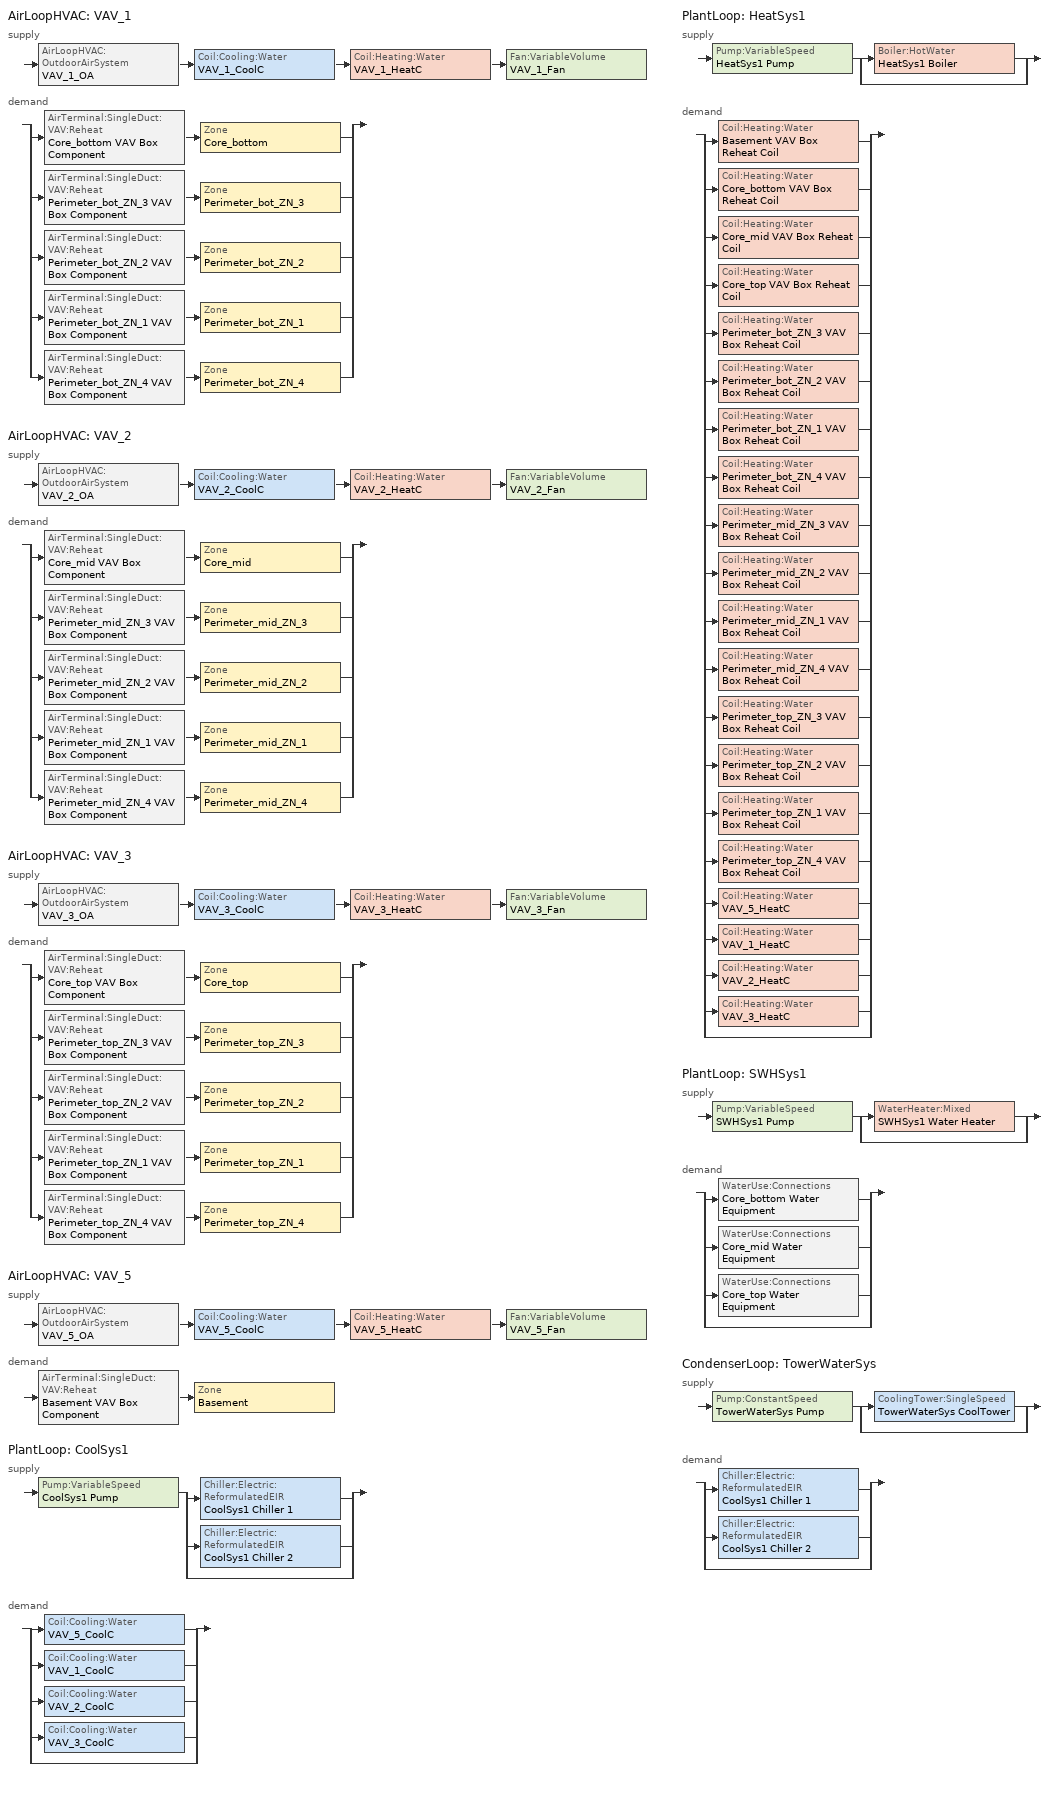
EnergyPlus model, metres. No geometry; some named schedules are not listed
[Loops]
AirLoopHVAC 'VAV_1'
 supply: AirLoopHVAC:OutdoorAirSystem 'VAV_1_OA' > Coil:Cooling:Water 'VAV_1_CoolC' > Coil:Heating:Water 'VAV_1_HeatC' > Fan:VariableVolume 'VAV_1_Fan'
 demand: split
  | AirTerminal:SingleDuct:VAV:Reheat 'Core_bottom VAV Box Component' > Zone 'Core_bottom'
  | AirTerminal:SingleDuct:VAV:Reheat 'Perimeter_bot_ZN_3 VAV Box Component' > Zone 'Perimeter_bot_ZN_3'
  | AirTerminal:SingleDuct:VAV:Reheat 'Perimeter_bot_ZN_2 VAV Box Component' > Zone 'Perimeter_bot_ZN_2'
  | AirTerminal:SingleDuct:VAV:Reheat 'Perimeter_bot_ZN_1 VAV Box Component' > Zone 'Perimeter_bot_ZN_1'
  | AirTerminal:SingleDuct:VAV:Reheat 'Perimeter_bot_ZN_4 VAV Box Component' > Zone 'Perimeter_bot_ZN_4'
AirLoopHVAC 'VAV_2'
 supply: AirLoopHVAC:OutdoorAirSystem 'VAV_2_OA' > Coil:Cooling:Water 'VAV_2_CoolC' > Coil:Heating:Water 'VAV_2_HeatC' > Fan:VariableVolume 'VAV_2_Fan'
 demand: split
  | AirTerminal:SingleDuct:VAV:Reheat 'Core_mid VAV Box Component' > Zone 'Core_mid'
  | AirTerminal:SingleDuct:VAV:Reheat 'Perimeter_mid_ZN_3 VAV Box Component' > Zone 'Perimeter_mid_ZN_3'
  | AirTerminal:SingleDuct:VAV:Reheat 'Perimeter_mid_ZN_2 VAV Box Component' > Zone 'Perimeter_mid_ZN_2'
  | AirTerminal:SingleDuct:VAV:Reheat 'Perimeter_mid_ZN_1 VAV Box Component' > Zone 'Perimeter_mid_ZN_1'
  | AirTerminal:SingleDuct:VAV:Reheat 'Perimeter_mid_ZN_4 VAV Box Component' > Zone 'Perimeter_mid_ZN_4'
AirLoopHVAC 'VAV_3'
 supply: AirLoopHVAC:OutdoorAirSystem 'VAV_3_OA' > Coil:Cooling:Water 'VAV_3_CoolC' > Coil:Heating:Water 'VAV_3_HeatC' > Fan:VariableVolume 'VAV_3_Fan'
 demand: split
  | AirTerminal:SingleDuct:VAV:Reheat 'Core_top VAV Box Component' > Zone 'Core_top'
  | AirTerminal:SingleDuct:VAV:Reheat 'Perimeter_top_ZN_3 VAV Box Component' > Zone 'Perimeter_top_ZN_3'
  | AirTerminal:SingleDuct:VAV:Reheat 'Perimeter_top_ZN_2 VAV Box Component' > Zone 'Perimeter_top_ZN_2'
  | AirTerminal:SingleDuct:VAV:Reheat 'Perimeter_top_ZN_1 VAV Box Component' > Zone 'Perimeter_top_ZN_1'
  | AirTerminal:SingleDuct:VAV:Reheat 'Perimeter_top_ZN_4 VAV Box Component' > Zone 'Perimeter_top_ZN_4'
AirLoopHVAC 'VAV_5'
 supply: AirLoopHVAC:OutdoorAirSystem 'VAV_5_OA' > Coil:Cooling:Water 'VAV_5_CoolC' > Coil:Heating:Water 'VAV_5_HeatC' > Fan:VariableVolume 'VAV_5_Fan'
 demand: AirTerminal:SingleDuct:VAV:Reheat 'Basement VAV Box Component' > Zone 'Basement'
PlantLoop 'CoolSys1'
 supply: Pump:VariableSpeed 'CoolSys1 Pump' > split
  | Chiller:Electric:ReformulatedEIR 'CoolSys1 Chiller 1'
  | Chiller:Electric:ReformulatedEIR 'CoolSys1 Chiller 2'
  | bypass
 demand: split
  | Coil:Cooling:Water 'VAV_5_CoolC'
  | Coil:Cooling:Water 'VAV_1_CoolC'
  | Coil:Cooling:Water 'VAV_2_CoolC'
  | Coil:Cooling:Water 'VAV_3_CoolC'
  | bypass
PlantLoop 'HeatSys1'
 supply: Pump:VariableSpeed 'HeatSys1 Pump' > split
  | Boiler:HotWater 'HeatSys1 Boiler'
  | bypass
 demand: split
  | Coil:Heating:Water 'Basement VAV Box Reheat Coil'
  | Coil:Heating:Water 'Core_bottom VAV Box Reheat Coil'
  | Coil:Heating:Water 'Core_mid VAV Box Reheat Coil'
  | Coil:Heating:Water 'Core_top VAV Box Reheat Coil'
  | Coil:Heating:Water 'Perimeter_bot_ZN_3 VAV Box Reheat Coil'
  | Coil:Heating:Water 'Perimeter_bot_ZN_2 VAV Box Reheat Coil'
  | Coil:Heating:Water 'Perimeter_bot_ZN_1 VAV Box Reheat Coil'
  | Coil:Heating:Water 'Perimeter_bot_ZN_4 VAV Box Reheat Coil'
  | Coil:Heating:Water 'Perimeter_mid_ZN_3 VAV Box Reheat Coil'
  | Coil:Heating:Water 'Perimeter_mid_ZN_2 VAV Box Reheat Coil'
  | Coil:Heating:Water 'Perimeter_mid_ZN_1 VAV Box Reheat Coil'
  | Coil:Heating:Water 'Perimeter_mid_ZN_4 VAV Box Reheat Coil'
  | Coil:Heating:Water 'Perimeter_top_ZN_3 VAV Box Reheat Coil'
  | Coil:Heating:Water 'Perimeter_top_ZN_2 VAV Box Reheat Coil'
  | Coil:Heating:Water 'Perimeter_top_ZN_1 VAV Box Reheat Coil'
  | Coil:Heating:Water 'Perimeter_top_ZN_4 VAV Box Reheat Coil'
  | Coil:Heating:Water 'VAV_5_HeatC'
  | Coil:Heating:Water 'VAV_1_HeatC'
  | Coil:Heating:Water 'VAV_2_HeatC'
  | Coil:Heating:Water 'VAV_3_HeatC'
  | bypass
PlantLoop 'SWHSys1'
 supply: Pump:VariableSpeed 'SWHSys1 Pump' > split
  | WaterHeater:Mixed 'SWHSys1 Water Heater'
  | bypass
 demand: split
  | WaterUse:Connections 'Core_bottom Water Equipment'
  | WaterUse:Connections 'Core_mid Water Equipment'
  | WaterUse:Connections 'Core_top Water Equipment'
  | bypass
CondenserLoop 'TowerWaterSys'
 supply: Pump:ConstantSpeed 'TowerWaterSys Pump' > split
  | CoolingTower:SingleSpeed 'TowerWaterSys CoolTower'
  | bypass
 demand: split
  | Chiller:Electric:ReformulatedEIR 'CoolSys1 Chiller 1'
  | Chiller:Electric:ReformulatedEIR 'CoolSys1 Chiller 2'
  | bypass
[SizingPeriod:DesignDay] Day of Month=21; Humidity Condition Type=Wetbulb; Barometric Pressure=99063; Rain Indicator=No; Snow Indicator=No; Daylight Saving Time Indicator=No; Solar Model Indicator=ASHRAEClearSky
Name | Month | Day Type | Maximum DryBulb Temperature | Daily DryBulb Temperature Range | Wetbulb or DewPoint at Maximum DryBulb | Wind Speed | Wind Direction | Sky Clearness
CHICAGO Ann Htg 99.6% Condns DB | 1 | WinterDesignDay | -20.6 | 0 | -20.6 | 4.9 | 270 | 0
CHICAGO Ann Clg .4% Condns WB=>MDB | 7 | SummerDesignDay | 31.2 | 10.7 | 25.5 | 5.3 | 230 | 1
[Zone] Type=1; Floor Area=autocalculate
Name | Multiplier | Part of Total Floor Area
Basement; Core_bottom; Core_top; Perimeter_bot_ZN_1; Perimeter_bot_ZN_2; Perimeter_bot_ZN_3; Perimeter_bot_ZN_4; Perimeter_top_ZN_1; Perimeter_top_ZN_2; Perimeter_top_ZN_3; Perimeter_top_ZN_4 | 1 | Yes
Core_mid; Perimeter_mid_ZN_1; Perimeter_mid_ZN_2; Perimeter_mid_ZN_3; Perimeter_mid_ZN_4 | 10 | Yes
GroundFloor_Plenum; TopFloor_Plenum | 1 | No
MidFloor_Plenum | 10 | No
[ElectricEquipment] Schedule=BLDG_EQUIP_SCH; Design Level Calculation Method=Watts/Area; Watts per Zone Floor Area=10.76; Fraction Latent=0; Fraction Radiant=0.5; Fraction Lost=0; EndUse Subcategory=General
Name | Zone or ZoneList
Basement_PlugMisc_Equip | Basement
Core_bottom_PlugMisc_Equip | Core_bottom
Core_mid_PlugMisc_Equip | Core_mid
Core_top_PlugMisc_Equip | Core_top
Perimeter_bot_ZN_1_PlugMisc_Equip | Perimeter_bot_ZN_1
Perimeter_bot_ZN_2_PlugMisc_Equip | Perimeter_bot_ZN_2
Perimeter_bot_ZN_3_PlugMisc_Equip | Perimeter_bot_ZN_3
Perimeter_bot_ZN_4_PlugMisc_Equip | Perimeter_bot_ZN_4
Perimeter_mid_ZN_1_PlugMisc_Equip | Perimeter_mid_ZN_1
Perimeter_mid_ZN_2_PlugMisc_Equip | Perimeter_mid_ZN_2
Perimeter_mid_ZN_3_PlugMisc_Equip | Perimeter_mid_ZN_3
Perimeter_mid_ZN_4_PlugMisc_Equip | Perimeter_mid_ZN_4
Perimeter_top_ZN_1_PlugMisc_Equip | Perimeter_top_ZN_1
Perimeter_top_ZN_2_PlugMisc_Equip | Perimeter_top_ZN_2
Perimeter_top_ZN_3_PlugMisc_Equip | Perimeter_top_ZN_3
Perimeter_top_ZN_4_PlugMisc_Equip | Perimeter_top_ZN_4
[ZoneInfiltration:DesignFlowRate] Schedule=INFIL_QUARTER_ON_SCH; Design Flow Rate Calculation Method=Flow/ExteriorArea; Flow per Exterior Surface Area=0.000302; Constant Term Coefficient=1; Temperature Term Coefficient=0; Velocity Term Coefficient=0; Velocity Squared Term Coefficient=0
Name | Zone or ZoneList
GroundFloor_Plenum_Infiltration | GroundFloor_Plenum
MidFloor_Plenum_Infiltration | MidFloor_Plenum
Perimeter_bot_ZN_1_Infiltration | Perimeter_bot_ZN_1
Perimeter_bot_ZN_2_Infiltration | Perimeter_bot_ZN_2
Perimeter_bot_ZN_3_Infiltration | Perimeter_bot_ZN_3
Perimeter_bot_ZN_4_Infiltration | Perimeter_bot_ZN_4
Perimeter_mid_ZN_1_Infiltration | Perimeter_mid_ZN_1
Perimeter_mid_ZN_2_Infiltration | Perimeter_mid_ZN_2
Perimeter_mid_ZN_3_Infiltration | Perimeter_mid_ZN_3
Perimeter_mid_ZN_4_Infiltration | Perimeter_mid_ZN_4
Perimeter_top_ZN_1_Infiltration | Perimeter_top_ZN_1
Perimeter_top_ZN_2_Infiltration | Perimeter_top_ZN_2
Perimeter_top_ZN_3_Infiltration | Perimeter_top_ZN_3
Perimeter_top_ZN_4_Infiltration | Perimeter_top_ZN_4
TopFloor_Plenum_Infiltration | TopFloor_Plenum
[DesignSpecification:OutdoorAir] Outdoor Air Method=Flow/Person; Outdoor Air Flow per Person=0.0125
SZ DSOA Basement; SZ DSOA Core_bottom; SZ DSOA Core_mid; SZ DSOA Core_top; SZ DSOA Perimeter_bot_ZN_1; SZ DSOA Perimeter_bot_ZN_2; SZ DSOA Perimeter_bot_ZN_3; SZ DSOA Perimeter_bot_ZN_4; SZ DSOA Perimeter_mid_ZN_1; SZ DSOA Perimeter_mid_ZN_2; SZ DSOA Perimeter_mid_ZN_3; SZ DSOA Perimeter_mid_ZN_4; SZ DSOA Perimeter_top_ZN_1; SZ DSOA Perimeter_top_ZN_2; SZ DSOA Perimeter_top_ZN_3; SZ DSOA Perimeter_top_ZN_4
[Sizing:Zone] Zone Cooling Design Supply Air Temperature Input Method=SupplyAirTemperature; Zone Cooling Design Supply Air Temperature=12.8; Zone Heating Design Supply Air Temperature Input Method=SupplyAirTemperature; Zone Heating Design Supply Air Temperature=50; Zone Cooling Design Supply Air Humidity Ratio=0.0085; Zone Heating Design Supply Air Humidity Ratio=0.008; Cooling Design Air Flow Method=DesignDay; Heating Design Air Flow Method=DesignDay
Name | Design Specification Outdoor Air Object
Basement | SZ DSOA Basement
Core_bottom | SZ DSOA Core_bottom
Core_mid | SZ DSOA Core_mid
Core_top | SZ DSOA Core_top
Perimeter_bot_ZN_1 | SZ DSOA Perimeter_bot_ZN_1
Perimeter_bot_ZN_2 | SZ DSOA Perimeter_bot_ZN_2
Perimeter_bot_ZN_3 | SZ DSOA Perimeter_bot_ZN_3
Perimeter_bot_ZN_4 | SZ DSOA Perimeter_bot_ZN_4
Perimeter_mid_ZN_1 | SZ DSOA Perimeter_mid_ZN_1
Perimeter_mid_ZN_2 | SZ DSOA Perimeter_mid_ZN_2
Perimeter_mid_ZN_3 | SZ DSOA Perimeter_mid_ZN_3
Perimeter_mid_ZN_4 | SZ DSOA Perimeter_mid_ZN_4
Perimeter_top_ZN_1 | SZ DSOA Perimeter_top_ZN_1
Perimeter_top_ZN_2 | SZ DSOA Perimeter_top_ZN_2
Perimeter_top_ZN_3 | SZ DSOA Perimeter_top_ZN_3
Perimeter_top_ZN_4 | SZ DSOA Perimeter_top_ZN_4
[Sizing:System] Type of Load to Size On=Sensible; Design Outdoor Air Flow Rate=AUTOSIZE; Minimum System Air Flow Ratio=0.3; Preheat Design Temperature=7; Preheat Design Humidity Ratio=0.008; Precool Design Temperature=12.8; Precool Design Humidity Ratio=0.008; Central Cooling Design Supply Air Temperature=12.8; Central Heating Design Supply Air Temperature=16.7; Sizing Option=NonCoincident; 100 Outdoor Air in Cooling=No; 100 Outdoor Air in Heating=No; Central Cooling Design Supply Air Humidity Ratio=0.0085; Central Heating Design Supply Air Humidity Ratio=0.008; Cooling Design Air Flow Method=DesignDay; Heating Design Air Flow Method=DesignDay; System Outdoor Air Method=ZoneSum
VAV_1; VAV_2; VAV_3; VAV_5
[Sizing:Plant]
Name | Loop Type | Design Loop Exit Temperature | Loop Design Temperature Difference
CoolSys1 | Cooling | 6.67 | 6.67
HeatSys1 | Heating | 82.2 | 11.1
TowerWaterSys | CONDENSER | 29.4 | 5.6
SWHSys1 | Heating | 60 | 5
[ZoneControl:Thermostat] Control Type Schedule=Dual Zone Control Type Sched
Name | Zone or ZoneList | Control 1
Basement Thermostat | Basement | Basement DualSPSched
Core_bottom Thermostat | Core_bottom | Core_bottom DualSPSched
Core_mid Thermostat | Core_mid | Core_mid DualSPSched
Core_top Thermostat | Core_top | Core_top DualSPSched
Perimeter_bot_ZN_1 Thermostat | Perimeter_bot_ZN_1 | Perimeter_bot_ZN_1 DualSPSched
Perimeter_bot_ZN_2 Thermostat | Perimeter_bot_ZN_2 | Perimeter_bot_ZN_2 DualSPSched
Perimeter_bot_ZN_3 Thermostat | Perimeter_bot_ZN_3 | Perimeter_bot_ZN_3 DualSPSched
Perimeter_bot_ZN_4 Thermostat | Perimeter_bot_ZN_4 | Perimeter_bot_ZN_4 DualSPSched
Perimeter_mid_ZN_1 Thermostat | Perimeter_mid_ZN_1 | Perimeter_mid_ZN_1 DualSPSched
Perimeter_mid_ZN_2 Thermostat | Perimeter_mid_ZN_2 | Perimeter_mid_ZN_2 DualSPSched
Perimeter_mid_ZN_3 Thermostat | Perimeter_mid_ZN_3 | Perimeter_mid_ZN_3 DualSPSched
Perimeter_mid_ZN_4 Thermostat | Perimeter_mid_ZN_4 | Perimeter_mid_ZN_4 DualSPSched
Perimeter_top_ZN_1 Thermostat | Perimeter_top_ZN_1 | Perimeter_top_ZN_1 DualSPSched
Perimeter_top_ZN_2 Thermostat | Perimeter_top_ZN_2 | Perimeter_top_ZN_2 DualSPSched
Perimeter_top_ZN_3 Thermostat | Perimeter_top_ZN_3 | Perimeter_top_ZN_3 DualSPSched
Perimeter_top_ZN_4 Thermostat | Perimeter_top_ZN_4 | Perimeter_top_ZN_4 DualSPSched
[ThermostatSetpoint:DualSetpoint] Heating Setpoint Temperature Schedule=HTGSETP_SCH; Cooling Setpoint Temperature Schedule=CLGSETP_SCH
Basement DualSPSched; Core_bottom DualSPSched; Core_mid DualSPSched; Core_top DualSPSched; Perimeter_bot_ZN_1 DualSPSched; Perimeter_bot_ZN_2 DualSPSched; Perimeter_bot_ZN_3 DualSPSched; Perimeter_bot_ZN_4 DualSPSched; Perimeter_mid_ZN_1 DualSPSched; Perimeter_mid_ZN_2 DualSPSched; Perimeter_mid_ZN_3 DualSPSched; Perimeter_mid_ZN_4 DualSPSched; Perimeter_top_ZN_1 DualSPSched; Perimeter_top_ZN_2 DualSPSched; Perimeter_top_ZN_3 DualSPSched; Perimeter_top_ZN_4 DualSPSched
[AirTerminal:SingleDuct:VAV:Reheat] Availability Schedule=ALWAYS_ON; Maximum Air Flow Rate=AUTOSIZE; Zone Minimum Air Flow Input Method=Constant; Constant Minimum Air Flow Fraction=0.3; Maximum Hot Water or Steam Flow Rate=AUTOSIZE; Minimum Hot Water or Steam Flow Rate=0; Convergence Tolerance=0.001; Damper Heating Action=NORMAL
Name | Reheat Coil
Basement VAV Box Component | Basement VAV Box Reheat Coil
Core_bottom VAV Box Component | Core_bottom VAV Box Reheat Coil
Core_mid VAV Box Component | Core_mid VAV Box Reheat Coil
Core_top VAV Box Component | Core_top VAV Box Reheat Coil
Perimeter_bot_ZN_1 VAV Box Component | Perimeter_bot_ZN_1 VAV Box Reheat Coil
Perimeter_bot_ZN_2 VAV Box Component | Perimeter_bot_ZN_2 VAV Box Reheat Coil
Perimeter_bot_ZN_3 VAV Box Component | Perimeter_bot_ZN_3 VAV Box Reheat Coil
Perimeter_bot_ZN_4 VAV Box Component | Perimeter_bot_ZN_4 VAV Box Reheat Coil
Perimeter_mid_ZN_1 VAV Box Component | Perimeter_mid_ZN_1 VAV Box Reheat Coil
Perimeter_mid_ZN_2 VAV Box Component | Perimeter_mid_ZN_2 VAV Box Reheat Coil
Perimeter_mid_ZN_3 VAV Box Component | Perimeter_mid_ZN_3 VAV Box Reheat Coil
Perimeter_mid_ZN_4 VAV Box Component | Perimeter_mid_ZN_4 VAV Box Reheat Coil
Perimeter_top_ZN_1 VAV Box Component | Perimeter_top_ZN_1 VAV Box Reheat Coil
Perimeter_top_ZN_2 VAV Box Component | Perimeter_top_ZN_2 VAV Box Reheat Coil
Perimeter_top_ZN_3 VAV Box Component | Perimeter_top_ZN_3 VAV Box Reheat Coil
Perimeter_top_ZN_4 VAV Box Component | Perimeter_top_ZN_4 VAV Box Reheat Coil
[Zone equipment]
Basement: Basement VAV Box Component
Core_bottom: Core_bottom VAV Box Component
Core_mid: Core_mid VAV Box Component
Core_top: Core_top VAV Box Component
Perimeter_bot_ZN_1: Perimeter_bot_ZN_1 VAV Box Component
Perimeter_bot_ZN_2: Perimeter_bot_ZN_2 VAV Box Component
Perimeter_bot_ZN_3: Perimeter_bot_ZN_3 VAV Box Component
Perimeter_bot_ZN_4: Perimeter_bot_ZN_4 VAV Box Component
Perimeter_mid_ZN_1: Perimeter_mid_ZN_1 VAV Box Component
Perimeter_mid_ZN_2: Perimeter_mid_ZN_2 VAV Box Component
Perimeter_mid_ZN_3: Perimeter_mid_ZN_3 VAV Box Component
Perimeter_mid_ZN_4: Perimeter_mid_ZN_4 VAV Box Component
Perimeter_top_ZN_1: Perimeter_top_ZN_1 VAV Box Component
Perimeter_top_ZN_2: Perimeter_top_ZN_2 VAV Box Component
Perimeter_top_ZN_3: Perimeter_top_ZN_3 VAV Box Component
Perimeter_top_ZN_4: Perimeter_top_ZN_4 VAV Box Component
[Fan:VariableVolume] Availability Schedule=HVACOperationSchd; Maximum Flow Rate=AUTOSIZE; Fan Power Minimum Flow Rate Input Method=FixedFlowRate; Fan Power Minimum Air Flow Rate=0; Motor In Airstream Fraction=1; Fan Power Coefficient 1=0.0407599; Fan Power Coefficient 2=0.088045; Fan Power Coefficient 3=-0.0729261; Fan Power Coefficient 4=0.94374; Fan Power Coefficient 5=0; EndUse Subcategory=Fan Energy
Name | Fan Efficiency | Pressure Rise | Motor Efficiency
VAV_1_Fan; VAV_3_Fan | 0.6045 | 1017.592 | 0.93
VAV_2_Fan | 0.6175 | 1017.592 | 0.95
VAV_5_Fan | 0.5915 | 1109.648 | 0.91
[Coil:Cooling:Water] Availability Schedule=ALWAYS_ON; Design Water Flow Rate=AUTOSIZE; Design Air Flow Rate=AUTOSIZE; Design Inlet Water Temperature=AUTOSIZE; Design Inlet Air Temperature=AUTOSIZE; Design Outlet Air Temperature=AUTOSIZE; Design Inlet Air Humidity Ratio=AUTOSIZE; Design Outlet Air Humidity Ratio=AUTOSIZE; Type of Analysis=SimpleAnalysis; Heat Exchanger Configuration=CrossFlow
VAV_3_CoolC; VAV_2_CoolC; VAV_1_CoolC; VAV_5_CoolC
[Coil:Heating:Water] Availability Schedule=ALWAYS_ON; UFactor Times Area Value=AUTOSIZE; Maximum Water Flow Rate=AUTOSIZE; Performance Input Method=UFactorTimesAreaAndDesignWaterFlowRate; Rated Capacity=AUTOSIZE; Rated Inlet Water Temperature=82.2; Rated Inlet Air Temperature=16.6; Rated Outlet Water Temperature=71.1; Rated Outlet Air Temperature=32.2
Basement VAV Box Reheat Coil; Core_bottom VAV Box Reheat Coil; Core_mid VAV Box Reheat Coil; Core_top VAV Box Reheat Coil; Perimeter_bot_ZN_1 VAV Box Reheat Coil; Perimeter_bot_ZN_2 VAV Box Reheat Coil; Perimeter_bot_ZN_3 VAV Box Reheat Coil; Perimeter_bot_ZN_4 VAV Box Reheat Coil; Perimeter_mid_ZN_1 VAV Box Reheat Coil; Perimeter_mid_ZN_2 VAV Box Reheat Coil; Perimeter_mid_ZN_3 VAV Box Reheat Coil; Perimeter_mid_ZN_4 VAV Box Reheat Coil; Perimeter_top_ZN_1 VAV Box Reheat Coil; Perimeter_top_ZN_2 VAV Box Reheat Coil; Perimeter_top_ZN_3 VAV Box Reheat Coil; Perimeter_top_ZN_4 VAV Box Reheat Coil; VAV_1_HeatC; VAV_2_HeatC; VAV_3_HeatC; VAV_5_HeatC
[Controller:WaterCoil] Control Variable=Temperature; Actuator Variable=Flow; Maximum Actuated Flow=AUTOSIZE; Minimum Actuated Flow=0
Name | Action | Controller Convergence Tolerance
VAV_1_CoolC_Controller; VAV_2_CoolC_Controller; VAV_3_CoolC_Controller; VAV_5_CoolC_Controller | Reverse
VAV_1_HeatC_Controller; VAV_2_HeatC_Controller; VAV_3_HeatC_Controller; VAV_5_HeatC_Controller | Normal | 0.0001
[Controller:OutdoorAir] Minimum Outdoor Air Flow Rate=AUTOSIZE; Maximum Outdoor Air Flow Rate=AUTOSIZE; Economizer Control Type=DifferentialDryBulb; Economizer Control Action Type=ModulateFlow; Economizer Maximum Limit DryBulb Temperature=28; Economizer Maximum Limit Enthalpy=64000; Economizer Minimum Limit DryBulb Temperature=-100; Lockout Type=NoLockout; Minimum Limit Type=FixedMinimum; Minimum Outdoor Air Schedule=MinOA_MotorizedDamper_Sched
VAV_1_OA_Controller; VAV_2_OA_Controller; VAV_3_OA_Controller; VAV_5_OA_Controller
[AirLoopHVAC] Design Supply Air Flow Rate=AUTOSIZE
VAV_1; VAV_2; VAV_3; VAV_5
[AirLoopHVAC:ReturnPlenum]
Name | Zone
VAV_2 Return Plenum | MidFloor_Plenum
VAV_1 Return Plenum | GroundFloor_Plenum
VAV_3 Return Plenum | TopFloor_Plenum
[Pump:VariableSpeed] Rated Flow Rate=AUTOSIZE; Rated Pump Head=179352; Rated Power Consumption=AUTOSIZE; Fraction of Motor Inefficiencies to Fluid Stream=0; Coefficient 1 of the Part Load Performance Curve=0; Coefficient 2 of the Part Load Performance Curve=1; Coefficient 3 of the Part Load Performance Curve=0; Coefficient 4 of the Part Load Performance Curve=0; Minimum Flow Rate=0; Pump Control Type=Intermittent
Name | Motor Efficiency
CoolSys1 Pump | 0.9
HeatSys1 Pump | 0.875
SWHSys1 Pump | 0.85
[Pump:ConstantSpeed]
TowerWaterSys Pump: Rated Flow Rate=AUTOSIZE; Rated Pump Head=179352; Rated Power Consumption=AUTOSIZE; Motor Efficiency=0.87; Fraction of Motor Inefficiencies to Fluid Stream=0; Pump Control Type=Intermittent
[Boiler:HotWater]
HeatSys1 Boiler: Fuel Type=NATURALGAS; Nominal Capacity=AUTOSIZE; Nominal Thermal Efficiency=0.78; Efficiency Curve Temperature Evaluation Variable=LeavingBoiler; Design Water Outlet Temperature=82.2; Design Water Flow Rate=AUTOSIZE; Minimum Part Load Ratio=0; Maximum Part Load Ratio=1.2; Optimum Part Load Ratio=1; Water Outlet Upper Temperature Limit=95; Boiler Flow Mode=VariableFlow; Parasitic Electric Load=0; Sizing Factor=1
[Chiller:Electric:ReformulatedEIR] Reference Capacity=AUTOSIZE; Reference COP=5.5; Reference Leaving Chilled Water Temperature=6.67; Reference Leaving Condenser Water Temperature=35; Reference Chilled Water Flow Rate=AutoSize; Reference Condenser Water Flow Rate=AutoSize; Cooling Capacity Function of Temperature Curve=WC Screw Default 90.1-2004 Cap_fT; Electric Input to Cooling Output Ratio Function of Temperature Curve=WC Screw Default 90.1-2004 EIR_fT; Electric Input to Cooling Output Ratio Function of Part Load Ratio Curve=WC Screw GTE 300tons Default 90.1-2004 EIR_fPLR; Minimum Part Load Ratio=0.1; Maximum Part Load Ratio=1; Optimum Part Load Ratio=1; Minimum Unloading Ratio=0.2; Compressor Motor Efficiency=1; Leaving Chilled Water Lower Temperature Limit=2; Chiller Flow Mode Type=VariableFlow; Sizing Factor=0.4
CoolSys1 Chiller 1; CoolSys1 Chiller 2
[CoolingTower:SingleSpeed]
TowerWaterSys CoolTower: Design Water Flow Rate=AUTOSIZE; Design Air Flow Rate=AUTOSIZE; Fan Power at Design Air Flow Rate=AUTOSIZE; UFactor Times Area Value at Design Air Flow Rate=AUTOSIZE; Air Flow Rate in Free Convection Regime=AUTOSIZE; UFactor Times Area Value at Free Convection Air Flow Rate=AUTOSIZE; Performance Input Method=UFactorTimesAreaAndDesignWaterFlowRate; Evaporation Loss Mode=SaturatedExit; Drift Loss Percent=0.008; Blowdown Calculation Mode=ConcentrationRatio; Blowdown Concentration Ratio=3; Capacity Control=FanCycling; Sizing Factor=1
[WaterHeater:Mixed]
SWHSys1 Water Heater: Tank Volume=0.7571; Setpoint Temperature Schedule=SWHSys1 Water Heater Setpoint Temperature Schedule Name; Deadband Temperature Difference=2; Maximum Temperature Limit=82.2222; Heater Control Type=Cycle; Heater Maximum Capacity=845000; Heater Fuel Type=NATURALGAS; Heater Thermal Efficiency=0.8; Off Cycle Parasitic Fuel Consumption Rate=20; Off Cycle Parasitic Fuel Type=NATURALGAS; Off Cycle Parasitic Heat Fraction to Tank=0.8; On Cycle Parasitic Fuel Type=NATURALGAS; Ambient Temperature Indicator=SCHEDULE; Ambient Temperature Schedule=SWHSys1 Water Heater Ambient Temperature Schedule Name; Off Cycle Loss Coefficient to Ambient Temperature=6; On Cycle Loss Coefficient to Ambient Temperature=6; Use Side Effectiveness=1; Source Side Effectiveness=1; Use Side Design Flow Rate=AUTOSIZE; Source Side Design Flow Rate=AUTOSIZE; Indirect Water Heating Recovery Time=1.5
[PlantLoop] Fluid Type=Water; Maximum Loop Flow Rate=AUTOSIZE; Minimum Loop Flow Rate=0; Plant Loop Volume=AUTOSIZE
Name | Plant Equipment Operation Scheme | Maximum Loop Temperature | Minimum Loop Temperature | Load Distribution Scheme
CoolSys1 | CoolSys1 Loop Operation Scheme List | 98 | 1 | Uniform
HeatSys1 | HeatSys1 Loop Operation Scheme List | 100 | 10 | Optimal
SWHSys1 | SWHSys1 Loop Operation Scheme List | 60 | 10 | Optimal
[CondenserLoop]
TowerWaterSys: Fluid Type=Water; Condenser Equipment Operation Scheme=TowerWaterSys Loop Operation Scheme List; Maximum Loop Temperature=80; Minimum Loop Temperature=5; Maximum Loop Flow Rate=AUTOSIZE; Minimum Loop Flow Rate=0; Condenser Loop Volume=AUTOSIZE; Load Distribution Scheme=Sequential
[PlantEquipmentList]
CoolSys1 Equipment List: CoolSys1 Chiller 1, CoolSys1 Chiller 2
HeatSys1 Equipment List: HeatSys1 Boiler
SWHSys1 Equipment List: SWHSys1 Water Heater
[CondenserEquipmentList]
TowerWaterSys Equipment List: TowerWaterSys CoolTower
[PlantEquipmentOperation:CoolingLoad] Load Range 1 Lower Limit=0
Name | Load Range 1 Upper Limit | Range 1 Equipment List
CoolSys1 Operation Scheme | 1e+14 | CoolSys1 Equipment List
TowerWaterSys Operation Scheme | 1e+12 | TowerWaterSys Equipment List
[PlantEquipmentOperation:HeatingLoad] Load Range 1 Lower Limit=0; Load Range 1 Upper Limit=1e+15
Name | Range 1 Equipment List
HeatSys1 Operation Scheme | HeatSys1 Equipment List
SWHSys1 Operation Scheme | SWHSys1 Equipment List
[PlantEquipmentOperationSchemes] Control Scheme 1 Schedule=ALWAYS_ON
Name | Control Scheme 1
CoolSys1 Loop Operation Scheme List | CoolSys1 Operation Scheme
HeatSys1 Loop Operation Scheme List | HeatSys1 Operation Scheme
SWHSys1 Loop Operation Scheme List | SWHSys1 Operation Scheme
[CondenserEquipmentOperationSchemes]
TowerWaterSys Loop Operation Scheme List: Control Scheme 1=TowerWaterSys Operation Scheme; Control Scheme 1 Schedule=ALWAYS_ON
[WaterUse:Equipment] Peak Flow Rate=2.24e-05; Flow Rate Fraction Schedule=BLDG_SWH_SCH; Target Temperature Schedule=Water Equipment Temp Sched; Hot Water Supply Temperature Schedule=Water Equipment Hot Supply Temp Sched; Sensible Fraction Schedule=Water Equipment Sensible fract sched; Latent Fraction Schedule=Water Equipment Latent fract sched
Name | Zone
Core_bottom Water Equipment | Core_bottom
Core_mid Water Equipment | Core_mid
Core_top Water Equipment | Core_top
[WaterUse:Connections]
Name | Water Use Equipment 1
Core_bottom Water Equipment | Core_bottom Water Equipment
Core_mid Water Equipment | Core_mid Water Equipment
Core_top Water Equipment | Core_top Water Equipment
[Curve:Bicubic]
WC Screw GTE 300tons Default 90.1-2004 EIR_fPLR: Coefficient1 Constant=-0.273795; Coefficient2 x=0.0282226; Coefficient3 x2=-8.09766e-05; Coefficient4 y=0.961228; Coefficient5 y2=0.302974; Coefficient6 xy=-0.0242193; Coefficient7 x3=0; Coefficient8 y3=-0.0388522; Coefficient9 x2y=0; Coefficient10 xy2=0; Minimum Value of x=18.54; Maximum Value of x=31.63; Minimum Value of y=0.2; Maximum Value of y=1.02
[Curve:Biquadratic] Minimum Value of x=0; Maximum Value of x=20; Minimum Value of y=0; Maximum Value of y=50
Name | Coefficient1 Constant | Coefficient2 x | Coefficient3 x2 | Coefficient4 y | Coefficient5 y2 | Coefficient6 xy
WC Screw Default 90.1-2004 Cap_fT | 0.906115 | 0.0292277 | -0.0003647 | -0.0009709 | -9.05e-05 | 0.0002527
WC Screw Default 90.1-2004 EIR_fT | 0.36171 | -0.0229833 | -0.0009519 | 0.0131889 | 0.0003752 | -0.0007059
